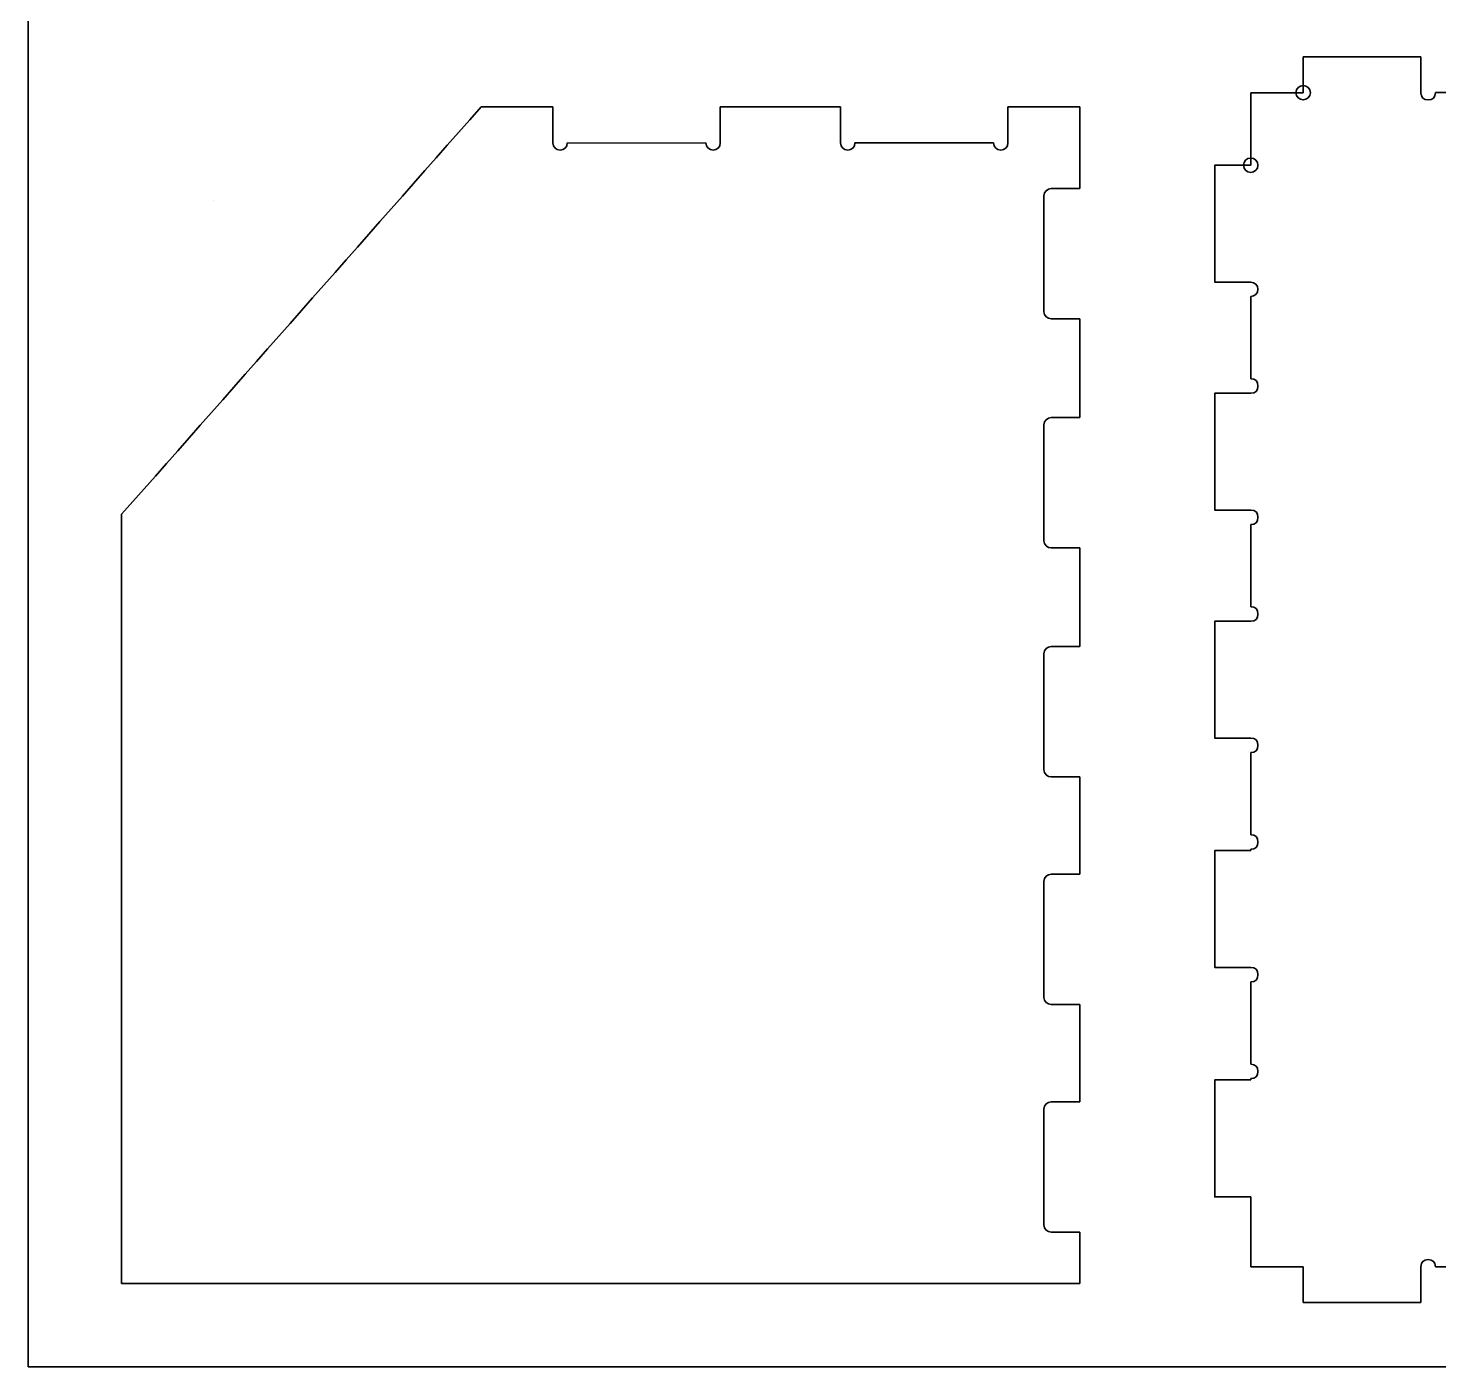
# Model space of a CAD drawing. Header units: inches. Extents: x 0 to 960, y 91 to 552.
# Drawn here: x -0.4 to 225.9, y 90.9 to 305.6 of the extents above; entities that cross this region are included whole.
import ezdxf

# ---------------------------------------------------------------- set-up
doc = ezdxf.new("R2010")
doc.units = ezdxf.units.IN
doc.header["$MEASUREMENT"] = 0
doc.layers.add('Default', color=7, linetype='Continuous')
doc.layers.add('Make2D$visible$lines', color=7, linetype='Continuous')

# ---------------------------------------------------------------- blocks, each defined once
blk = doc.blocks.new('block 48')
at = {"layer": 'Make2D$visible$lines', "color": 7, "lineweight": 35, "true_color": 0xffffff}
blk.add_open_spline([(83.79, 287.22), (83.79, 286.59), (84.3, 286.07), (84.94, 286.07), (85.58, 286.07), (86.09, 286.58), (86.09, 287.22)], degree=3, knots=[0, 0, 0, 0, 1, 1, 1, 2, 2, 2, 2], dxfattribs=at)
blk = doc.blocks.new('block 49')
at = {"layer": 'Make2D$visible$lines', "color": 7, "lineweight": 35, "true_color": 0xffffff}
blk.add_open_spline([(83.79, 287.22), (83.79, 289.14), (83.79, 291.07), (83.79, 292.99)], degree=3, dxfattribs=at)
blk = doc.blocks.new('block 50')
at = {"layer": 'Make2D$visible$lines', "color": 7, "lineweight": 35, "true_color": 0xffffff}
blk.add_open_spline([(83.79, 292.99), (79.94, 292.99), (76.1, 292.99), (72.25, 292.99)], degree=3, dxfattribs=at)
blk = doc.blocks.new('block 51')
at = {"layer": 'Make2D$visible$lines', "color": 7, "lineweight": 35, "true_color": 0xffffff}
blk.add_open_spline([(72.25, 292.99), (53.03, 271.21), (33.82, 249.43), (14.6, 227.65)], degree=3, dxfattribs=at)
blk = doc.blocks.new('block 52')
at = {"layer": 'Make2D$visible$lines', "color": 7, "lineweight": 35, "true_color": 0xffffff}
blk.add_open_spline([(14.6, 227.65), (14.6, 186.53), (14.6, 145.41), (14.6, 104.29)], degree=3, dxfattribs=at)
blk = doc.blocks.new('block 53')
at = {"layer": 'Make2D$visible$lines', "color": 7, "lineweight": 35, "true_color": 0xffffff}
blk.add_open_spline([(14.6, 104.29), (65.85, 104.29), (117.09, 104.29), (168.33, 104.29)], degree=3, dxfattribs=at)
blk = doc.blocks.new('block 54')
at = {"layer": 'Make2D$visible$lines', "color": 7, "lineweight": 35, "true_color": 0xffffff}
blk.add_open_spline([(168.33, 104.29), (168.33, 107.03), (168.33, 109.77), (168.33, 112.51)], degree=3, dxfattribs=at)
blk = doc.blocks.new('block 55')
at = {"layer": 'Make2D$visible$lines', "color": 7, "lineweight": 35, "true_color": 0xffffff}
blk.add_lwpolyline([(168.33, 112.51), (163.72, 112.51)], dxfattribs=at)
blk = doc.blocks.new('block 56')
at = {"layer": 'Make2D$visible$lines', "color": 7, "lineweight": 35, "true_color": 0xffffff}
blk.add_open_spline([(162.56, 113.66), (162.56, 113.03), (163.08, 112.51), (163.72, 112.51)], degree=3, dxfattribs=at)
blk = doc.blocks.new('block 57')
at = {"layer": 'Make2D$visible$lines', "color": 7, "lineweight": 35, "true_color": 0xffffff}
blk.add_lwpolyline([(162.56, 113.66), (162.56, 132.26)], dxfattribs=at)
blk = doc.blocks.new('block 58')
at = {"layer": 'Make2D$visible$lines', "color": 7, "lineweight": 35, "true_color": 0xffffff}
blk.add_open_spline([(163.72, 133.41), (163.08, 133.41), (162.56, 132.9), (162.56, 132.26)], degree=3, dxfattribs=at)
blk = doc.blocks.new('block 59')
at = {"layer": 'Make2D$visible$lines', "color": 7, "lineweight": 35, "true_color": 0xffffff}
blk.add_lwpolyline([(163.72, 133.41), (168.33, 133.41)], dxfattribs=at)
blk = doc.blocks.new('block 60')
at = {"layer": 'Make2D$visible$lines', "color": 7, "lineweight": 35, "true_color": 0xffffff}
blk.add_open_spline([(168.33, 133.41), (168.33, 138.62), (168.33, 143.82), (168.33, 149.02)], degree=3, dxfattribs=at)
blk = doc.blocks.new('block 61')
at = {"layer": 'Make2D$visible$lines', "color": 7, "lineweight": 35, "true_color": 0xffffff}
blk.add_lwpolyline([(168.33, 149.02), (163.72, 149.02)], dxfattribs=at)
blk = doc.blocks.new('block 62')
at = {"layer": 'Make2D$visible$lines', "color": 7, "lineweight": 35, "true_color": 0xffffff}
blk.add_open_spline([(162.56, 150.17), (162.56, 149.54), (163.08, 149.02), (163.72, 149.02)], degree=3, dxfattribs=at)
blk = doc.blocks.new('block 63')
at = {"layer": 'Make2D$visible$lines', "color": 7, "lineweight": 35, "true_color": 0xffffff}
blk.add_lwpolyline([(162.56, 150.17), (162.56, 168.77)], dxfattribs=at)
blk = doc.blocks.new('block 64')
at = {"layer": 'Make2D$visible$lines', "color": 7, "lineweight": 35, "true_color": 0xffffff}
blk.add_open_spline([(163.72, 169.93), (163.08, 169.93), (162.56, 169.41), (162.56, 168.77)], degree=3, dxfattribs=at)
blk = doc.blocks.new('block 65')
at = {"layer": 'Make2D$visible$lines', "color": 7, "lineweight": 35, "true_color": 0xffffff}
blk.add_lwpolyline([(163.72, 169.93), (168.33, 169.93)], dxfattribs=at)
blk = doc.blocks.new('block 66')
at = {"layer": 'Make2D$visible$lines', "color": 7, "lineweight": 35, "true_color": 0xffffff}
blk.add_open_spline([(168.33, 169.93), (168.33, 175.13), (168.33, 180.33), (168.33, 185.53)], degree=3, dxfattribs=at)
blk = doc.blocks.new('block 67')
at = {"layer": 'Make2D$visible$lines', "color": 7, "lineweight": 35, "true_color": 0xffffff}
blk.add_lwpolyline([(168.33, 185.53), (163.72, 185.53)], dxfattribs=at)
blk = doc.blocks.new('block 68')
at = {"layer": 'Make2D$visible$lines', "color": 7, "lineweight": 35, "true_color": 0xffffff}
blk.add_open_spline([(162.56, 186.69), (162.56, 186.05), (163.08, 185.53), (163.72, 185.53)], degree=3, dxfattribs=at)
blk = doc.blocks.new('block 69')
at = {"layer": 'Make2D$visible$lines', "color": 7, "lineweight": 35, "true_color": 0xffffff}
blk.add_lwpolyline([(162.56, 186.69), (162.56, 205.29)], dxfattribs=at)
blk = doc.blocks.new('block 70')
at = {"layer": 'Make2D$visible$lines', "color": 7, "lineweight": 35, "true_color": 0xffffff}
blk.add_open_spline([(163.72, 206.44), (163.08, 206.44), (162.56, 205.92), (162.56, 205.29)], degree=3, dxfattribs=at)
blk = doc.blocks.new('block 71')
at = {"layer": 'Make2D$visible$lines', "color": 7, "lineweight": 35, "true_color": 0xffffff}
blk.add_lwpolyline([(163.72, 206.44), (168.33, 206.44)], dxfattribs=at)
blk = doc.blocks.new('block 72')
at = {"layer": 'Make2D$visible$lines', "color": 7, "lineweight": 35, "true_color": 0xffffff}
blk.add_open_spline([(168.33, 206.44), (168.33, 211.71), (168.33, 216.99), (168.33, 222.26)], degree=3, dxfattribs=at)
blk = doc.blocks.new('block 73')
at = {"layer": 'Make2D$visible$lines', "color": 7, "lineweight": 35, "true_color": 0xffffff}
blk.add_lwpolyline([(168.33, 222.26), (163.72, 222.26)], dxfattribs=at)
blk = doc.blocks.new('block 74')
at = {"layer": 'Make2D$visible$lines', "color": 7, "lineweight": 35, "true_color": 0xffffff}
blk.add_open_spline([(162.56, 223.42), (162.56, 222.78), (163.08, 222.26), (163.72, 222.26)], degree=3, dxfattribs=at)
blk = doc.blocks.new('block 75')
at = {"layer": 'Make2D$visible$lines', "color": 7, "lineweight": 35, "true_color": 0xffffff}
blk.add_lwpolyline([(162.56, 223.42), (162.56, 242.02)], dxfattribs=at)
blk = doc.blocks.new('block 76')
at = {"layer": 'Make2D$visible$lines', "color": 7, "lineweight": 35, "true_color": 0xffffff}
blk.add_open_spline([(163.72, 243.17), (163.08, 243.17), (162.56, 242.65), (162.56, 242.02)], degree=3, dxfattribs=at)
blk = doc.blocks.new('block 77')
at = {"layer": 'Make2D$visible$lines', "color": 7, "lineweight": 35, "true_color": 0xffffff}
blk.add_lwpolyline([(163.72, 243.17), (168.33, 243.17)], dxfattribs=at)
blk = doc.blocks.new('block 78')
at = {"layer": 'Make2D$visible$lines', "color": 7, "lineweight": 35, "true_color": 0xffffff}
blk.add_open_spline([(168.33, 243.17), (168.33, 248.44), (168.33, 253.72), (168.33, 259)], degree=3, dxfattribs=at)
blk = doc.blocks.new('block 79')
at = {"layer": 'Make2D$visible$lines', "color": 7, "lineweight": 35, "true_color": 0xffffff}
blk.add_lwpolyline([(168.33, 259), (163.72, 259)], dxfattribs=at)
blk = doc.blocks.new('block 80')
at = {"layer": 'Make2D$visible$lines', "color": 7, "lineweight": 35, "true_color": 0xffffff}
blk.add_open_spline([(162.56, 260.15), (162.56, 259.51), (163.08, 259), (163.72, 259)], degree=3, dxfattribs=at)
blk = doc.blocks.new('block 81')
at = {"layer": 'Make2D$visible$lines', "color": 7, "lineweight": 35, "true_color": 0xffffff}
blk.add_lwpolyline([(162.56, 260.15), (162.56, 278.75)], dxfattribs=at)
blk = doc.blocks.new('block 82')
at = {"layer": 'Make2D$visible$lines', "color": 7, "lineweight": 35, "true_color": 0xffffff}
blk.add_open_spline([(163.72, 279.9), (163.08, 279.9), (162.56, 279.38), (162.56, 278.75)], degree=3, dxfattribs=at)
blk = doc.blocks.new('block 83')
at = {"layer": 'Make2D$visible$lines', "color": 7, "lineweight": 35, "true_color": 0xffffff}
blk.add_lwpolyline([(163.72, 279.9), (168.33, 279.9)], dxfattribs=at)
blk = doc.blocks.new('block 84')
at = {"layer": 'Make2D$visible$lines', "color": 7, "lineweight": 35, "true_color": 0xffffff}
blk.add_open_spline([(168.33, 279.9), (168.33, 284.26), (168.33, 288.62), (168.33, 292.99)], degree=3, dxfattribs=at)
blk = doc.blocks.new('block 85')
at = {"layer": 'Make2D$visible$lines', "color": 7, "lineweight": 35, "true_color": 0xffffff}
blk.add_open_spline([(168.33, 292.99), (164.48, 292.99), (160.64, 292.99), (156.79, 292.99)], degree=3, dxfattribs=at)
blk = doc.blocks.new('block 86')
at = {"layer": 'Make2D$visible$lines', "color": 7, "lineweight": 35, "true_color": 0xffffff}
blk.add_open_spline([(156.79, 292.99), (156.79, 291.07), (156.79, 289.14), (156.79, 287.22)], degree=3, dxfattribs=at)
blk = doc.blocks.new('block 87')
at = {"layer": 'Make2D$visible$lines', "color": 7, "lineweight": 35, "true_color": 0xffffff}
blk.add_open_spline([(154.48, 287.22), (154.48, 286.59), (155, 286.07), (155.64, 286.07), (156.27, 286.07), (156.79, 286.58), (156.79, 287.22)], degree=3, knots=[0, 0, 0, 0, 1, 1, 1, 2, 2, 2, 2], dxfattribs=at)
blk = doc.blocks.new('block 88')
at = {"layer": 'Make2D$visible$lines', "color": 7, "lineweight": 35, "true_color": 0xffffff}
blk.add_lwpolyline([(154.48, 287.22), (132.24, 287.22)], dxfattribs=at)
blk = doc.blocks.new('block 89')
at = {"layer": 'Make2D$visible$lines', "color": 7, "lineweight": 35, "true_color": 0xffffff}
blk.add_open_spline([(129.94, 287.22), (129.94, 286.59), (130.45, 286.07), (131.09, 286.07), (131.73, 286.07), (132.24, 286.58), (132.24, 287.22)], degree=3, knots=[0, 0, 0, 0, 1, 1, 1, 2, 2, 2, 2], dxfattribs=at)
blk = doc.blocks.new('block 90')
at = {"layer": 'Make2D$visible$lines', "color": 7, "lineweight": 35, "true_color": 0xffffff}
blk.add_open_spline([(129.94, 287.22), (129.94, 289.14), (129.94, 291.07), (129.94, 292.99)], degree=3, dxfattribs=at)
blk = doc.blocks.new('block 91')
at = {"layer": 'Make2D$visible$lines', "color": 7, "lineweight": 35, "true_color": 0xffffff}
blk.add_open_spline([(129.94, 292.99), (123.51, 292.99), (117.07, 292.99), (110.64, 292.99)], degree=3, dxfattribs=at)
blk = doc.blocks.new('block 92')
at = {"layer": 'Make2D$visible$lines', "color": 7, "lineweight": 35, "true_color": 0xffffff}
blk.add_open_spline([(110.64, 292.99), (110.64, 291.07), (110.64, 289.14), (110.64, 287.22)], degree=3, dxfattribs=at)
blk = doc.blocks.new('block 93')
at = {"layer": 'Make2D$visible$lines', "color": 7, "lineweight": 35, "true_color": 0xffffff}
blk.add_open_spline([(108.34, 287.22), (108.34, 286.59), (108.85, 286.07), (109.49, 286.07), (110.13, 286.07), (110.64, 286.58), (110.64, 287.22)], degree=3, knots=[0, 0, 0, 0, 1, 1, 1, 2, 2, 2, 2], dxfattribs=at)
blk = doc.blocks.new('block 94')
at = {"layer": 'Make2D$visible$lines', "color": 7, "lineweight": 35, "true_color": 0xffffff}
blk.add_lwpolyline([(108.34, 287.22), (86.09, 287.16)], dxfattribs=at)
blk = doc.blocks.new('block 96')
at = {"layer": 'Make2D$visible$lines', "color": 7, "lineweight": 35, "true_color": 0xffffff}
blk.add_open_spline([(-0.39, 552.09), (-0.39, 398.36), (-0.39, 244.64), (-0.39, 90.91)], degree=3, dxfattribs=at)
blk = doc.blocks.new('block 97')
at = {"layer": 'Make2D$visible$lines', "color": 7, "lineweight": 35, "true_color": 0xffffff}
blk.add_open_spline([(-0.39, 90.91), (319.87, 90.91), (640.13, 90.91), (960.39, 90.91)], degree=3, dxfattribs=at)
blk = doc.blocks.new('block 163')
at = {"layer": 'Make2D$visible$lines', "color": 7, "lineweight": 35, "true_color": 0xffffff}
blk.add_open_spline([(195.74, 283.65), (195.74, 283.65), (195.74, 283.65), (195.75, 283.65)], degree=3, dxfattribs=at)
blk = doc.blocks.new('block 164')
at = {"layer": 'Default', "color": 7, "lineweight": 35, "true_color": 0xffffff}
blk.add_lwpolyline([(195.75, 137.14), (195.75, 136.92)], dxfattribs=at)
blk = doc.blocks.new('block 165')
at = {"layer": 'Default', "color": 7, "lineweight": 35, "true_color": 0xffffff}
blk.add_open_spline([(195.75, 136.92), (195.74, 136.92), (195.74, 136.92), (195.74, 136.92)], degree=3, dxfattribs=at)
blk = doc.blocks.new('block 166')
at = {"layer": 'Default', "color": 7, "lineweight": 35, "true_color": 0xffffff}
blk.add_open_spline([(195.74, 136.92), (193.82, 136.92), (191.89, 136.92), (189.97, 136.92), (189.97, 130.67), (189.97, 124.42), (189.97, 118.17), (191.51, 118.17), (193.05, 118.17), (194.58, 118.17)], degree=3, knots=[0, 0, 0, 0, 1, 1, 1, 2, 2, 2, 3, 3, 3, 3], dxfattribs=at)
blk = doc.blocks.new('block 167')
at = {"layer": 'Default', "color": 7, "lineweight": 35, "true_color": 0xffffff}
blk.add_lwpolyline([(194.58, 118.17), (195.74, 118.17), (195.74, 106.97)], dxfattribs=at)
blk = doc.blocks.new('block 168')
at = {"layer": 'Default', "color": 7, "lineweight": 35, "true_color": 0xffffff}
blk.add_lwpolyline([(195.74, 106.97), (204.14, 106.97)], dxfattribs=at)
blk = doc.blocks.new('block 169')
at = {"layer": 'Default', "color": 7, "lineweight": 35, "true_color": 0xffffff}
blk.add_lwpolyline([(204.14, 106.97), (204.14, 101.2)], dxfattribs=at)
blk = doc.blocks.new('block 170')
at = {"layer": 'Default', "color": 7, "lineweight": 35, "true_color": 0xffffff}
blk.add_open_spline([(204.14, 101.2), (210.39, 101.2), (216.64, 101.2), (222.89, 101.2)], degree=3, dxfattribs=at)
blk = doc.blocks.new('block 171')
at = {"layer": 'Default', "color": 7, "lineweight": 35, "true_color": 0xffffff}
blk.add_lwpolyline([(222.89, 101.2), (223.05, 101.2)], dxfattribs=at)
blk = doc.blocks.new('block 172')
at = {"layer": 'Default', "color": 7, "lineweight": 35, "true_color": 0xffffff}
blk.add_open_spline([(223.05, 101.2), (223.05, 103.12), (223.05, 105.04), (223.05, 106.96), (223.05, 107.73), (223.43, 108.11), (224.2, 108.11), (224.97, 108.11), (225.35, 107.73), (225.35, 106.96)], degree=3, knots=[0, 0, 0, 0, 1, 1, 1, 2, 2, 2, 3, 3, 3, 3], dxfattribs=at)
blk = doc.blocks.new('block 173')
at = {"layer": 'Default', "color": 7, "lineweight": 35, "true_color": 0xffffff}
blk.add_open_spline([(225.35, 106.96), (229.75, 106.96), (234.16, 106.96), (238.56, 106.96), (238.56, 107.73), (238.95, 108.11), (239.71, 108.11), (240.48, 108.11), (240.86, 107.73), (240.87, 106.97)], degree=3, knots=[0, 0, 0, 0, 1, 1, 1, 2, 2, 2, 3, 3, 3, 3], dxfattribs=at)
blk = doc.blocks.new('block 215')
at = {"layer": 'Default', "color": 7, "lineweight": 35, "true_color": 0xffffff}
blk.add_open_spline([(238.56, 295.29), (234.16, 295.29), (229.75, 295.29), (225.35, 295.29)], degree=3, dxfattribs=at)
blk = doc.blocks.new('block 216')
at = {"layer": 'Default', "color": 7, "lineweight": 35, "true_color": 0xffffff}
blk.add_open_spline([(225.35, 295.29), (225.35, 294.53), (224.97, 294.14), (224.2, 294.14), (223.44, 294.14), (223.05, 294.52), (223.05, 295.28)], degree=3, knots=[0, 0, 0, 0, 1, 1, 1, 2, 2, 2, 2], dxfattribs=at)
blk = doc.blocks.new('block 217')
at = {"layer": 'Default', "color": 7, "lineweight": 35, "true_color": 0xffffff}
blk.add_open_spline([(223.05, 295.28), (223.05, 295.29), (223.05, 295.29), (223.05, 295.29)], degree=3, dxfattribs=at)
blk = doc.blocks.new('block 218')
at = {"layer": 'Default', "color": 7, "lineweight": 35, "true_color": 0xffffff}
blk.add_open_spline([(223.05, 295.29), (223.05, 297.22), (223.05, 299.14), (223.05, 301.06)], degree=3, dxfattribs=at)
blk = doc.blocks.new('block 219')
at = {"layer": 'Default', "color": 7, "lineweight": 35, "true_color": 0xffffff}
blk.add_open_spline([(223.05, 301.06), (216.75, 301.06), (210.45, 301.06), (204.15, 301.06)], degree=3, dxfattribs=at)
blk = doc.blocks.new('block 220')
at = {"layer": 'Default', "color": 7, "lineweight": 35, "true_color": 0xffffff}
blk.add_lwpolyline([(204.15, 301.06), (204.15, 295.28)], dxfattribs=at)
blk = doc.blocks.new('block 221')
at = {"layer": 'Default', "color": 7, "lineweight": 35, "true_color": 0xffffff}
blk.add_lwpolyline([(204.15, 295.28), (195.74, 295.28)], dxfattribs=at)
blk = doc.blocks.new('block 222')
at = {"layer": 'Default', "color": 7, "lineweight": 35, "true_color": 0xffffff}
blk.add_lwpolyline([(195.74, 295.28), (195.75, 283.65)], dxfattribs=at)
blk = doc.blocks.new('block 223')
at = {"layer": 'Default', "color": 7, "lineweight": 35, "true_color": 0xffffff}
blk.add_lwpolyline([(195.75, 283.65), (189.97, 283.65), (189.97, 264.9), (195.74, 264.9)], dxfattribs=at)
blk = doc.blocks.new('block 224')
at = {"layer": 'Default', "color": 7, "lineweight": 35, "true_color": 0xffffff}
blk.add_open_spline([(195.74, 262.59), (196.37, 262.59), (196.89, 263.11), (196.89, 263.74), (196.89, 264.38), (196.37, 264.9), (195.74, 264.9)], degree=3, knots=[0, 0, 0, 0, 1, 1, 1, 2, 2, 2, 2], dxfattribs=at)
blk = doc.blocks.new('block 225')
at = {"layer": 'Default', "color": 7, "lineweight": 35, "true_color": 0xffffff}
blk.add_open_spline([(195.74, 262.59), (195.74, 258.19), (195.74, 253.78), (195.74, 249.38)], degree=3, dxfattribs=at)
blk = doc.blocks.new('block 226')
at = {"layer": 'Default', "color": 7, "lineweight": 35, "true_color": 0xffffff}
blk.add_open_spline([(195.74, 249.38), (196.51, 249.38), (196.89, 249), (196.89, 248.23), (196.89, 247.46), (196.51, 247.07), (195.74, 247.07)], degree=3, knots=[0, 0, 0, 0, 1, 1, 1, 2, 2, 2, 2], dxfattribs=at)
blk = doc.blocks.new('block 227')
at = {"layer": 'Default', "color": 7, "lineweight": 35, "true_color": 0xffffff}
blk.add_open_spline([(195.74, 247.07), (193.82, 247.07), (191.89, 247.07), (189.97, 247.07), (189.97, 240.82), (189.97, 234.57), (189.97, 228.32), (191.89, 228.32), (193.82, 228.32), (195.74, 228.32)], degree=3, knots=[0, 0, 0, 0, 1, 1, 1, 2, 2, 2, 3, 3, 3, 3], dxfattribs=at)
blk = doc.blocks.new('block 228')
at = {"layer": 'Default', "color": 7, "lineweight": 35, "true_color": 0xffffff}
blk.add_open_spline([(195.74, 228.32), (196.51, 228.32), (196.89, 227.94), (196.89, 227.17), (196.89, 226.4), (196.51, 226.02), (195.74, 226.02)], degree=3, knots=[0, 0, 0, 0, 1, 1, 1, 2, 2, 2, 2], dxfattribs=at)
blk = doc.blocks.new('block 229')
at = {"layer": 'Default', "color": 7, "lineweight": 35, "true_color": 0xffffff}
blk.add_open_spline([(195.74, 226.02), (195.74, 221.62), (195.74, 217.21), (195.74, 212.81)], degree=3, dxfattribs=at)
blk = doc.blocks.new('block 230')
at = {"layer": 'Default', "color": 7, "lineweight": 35, "true_color": 0xffffff}
blk.add_open_spline([(195.74, 212.81), (196.51, 212.81), (196.89, 212.42), (196.89, 211.66), (196.89, 210.89), (196.51, 210.5), (195.74, 210.5)], degree=3, knots=[0, 0, 0, 0, 1, 1, 1, 2, 2, 2, 2], dxfattribs=at)
blk = doc.blocks.new('block 231')
at = {"layer": 'Default', "color": 7, "lineweight": 35, "true_color": 0xffffff}
blk.add_open_spline([(195.74, 210.5), (193.82, 210.5), (191.89, 210.5), (189.97, 210.5), (189.97, 204.25), (189.97, 198), (189.97, 191.75), (191.89, 191.75), (193.82, 191.75), (195.74, 191.75), (196.51, 191.75), (196.89, 191.37), (196.89, 190.6), (196.89, 189.83), (196.51, 189.45), (195.74, 189.45)], degree=3, knots=[0, 0, 0, 0, 1, 1, 1, 2, 2, 2, 3, 3, 3, 4, 4, 4, 5, 5, 5, 5], dxfattribs=at)
blk = doc.blocks.new('block 232')
at = {"layer": 'Default', "color": 7, "lineweight": 35, "true_color": 0xffffff}
blk.add_open_spline([(195.74, 189.45), (195.74, 185.04), (195.74, 180.64), (195.74, 176.24)], degree=3, dxfattribs=at)
blk = doc.blocks.new('block 233')
at = {"layer": 'Default', "color": 7, "lineweight": 35, "true_color": 0xffffff}
blk.add_open_spline([(195.74, 176.24), (196.51, 176.24), (196.89, 175.85), (196.89, 175.08), (196.89, 174.31), (196.51, 173.93), (195.74, 173.93)], degree=3, knots=[0, 0, 0, 0, 1, 1, 1, 2, 2, 2, 2], dxfattribs=at)
blk = doc.blocks.new('block 234')
at = {"layer": 'Default', "color": 7, "lineweight": 35, "true_color": 0xffffff}
blk.add_lwpolyline([(195.74, 173.93), (195.75, 173.71)], dxfattribs=at)
blk = doc.blocks.new('block 235')
at = {"layer": 'Default', "color": 7, "lineweight": 35, "true_color": 0xffffff}
blk.add_open_spline([(195.75, 173.71), (195.74, 173.71), (195.74, 173.71), (195.74, 173.71)], degree=3, dxfattribs=at)
blk = doc.blocks.new('block 236')
at = {"layer": 'Default', "color": 7, "lineweight": 35, "true_color": 0xffffff}
blk.add_open_spline([(195.74, 173.71), (193.82, 173.71), (191.89, 173.71), (189.97, 173.71), (189.97, 167.46), (189.97, 161.21), (189.97, 154.96), (191.89, 154.96), (193.82, 154.96), (195.74, 154.96), (196.51, 154.96), (196.89, 154.58), (196.89, 153.81), (196.89, 153.04), (196.51, 152.66), (195.74, 152.66)], degree=3, knots=[0, 0, 0, 0, 1, 1, 1, 2, 2, 2, 3, 3, 3, 4, 4, 4, 5, 5, 5, 5], dxfattribs=at)
blk = doc.blocks.new('block 237')
at = {"layer": 'Default', "color": 7, "lineweight": 35, "true_color": 0xffffff}
blk.add_open_spline([(195.74, 152.66), (195.74, 148.25), (195.74, 143.85), (195.74, 139.44)], degree=3, dxfattribs=at)
blk = doc.blocks.new('block 238')
at = {"layer": 'Default', "color": 7, "lineweight": 35, "true_color": 0xffffff}
blk.add_open_spline([(195.74, 139.44), (196.51, 139.44), (196.89, 139.06), (196.89, 138.29), (196.89, 137.52), (196.51, 137.14), (195.74, 137.14)], degree=3, knots=[0, 0, 0, 0, 1, 1, 1, 2, 2, 2, 2], dxfattribs=at)
blk = doc.blocks.new('block 239')
at = {"layer": 'Default', "color": 7, "lineweight": 35, "true_color": 0xffffff}
blk.add_lwpolyline([(195.75, 137.14), (195.75, 137.14)], dxfattribs=at)
blk = doc.blocks.new('block 240')
at = {"layer": 'Default', "color": 7, "lineweight": 35, "true_color": 0xffffff}
blk.add_open_spline([(195.75, 137.14), (195.74, 137.14), (195.74, 137.14), (195.74, 137.14)], degree=3, dxfattribs=at)
blk = doc.blocks.new('block 241')
at = {"layer": 'Default', "color": 7, "lineweight": 35, "true_color": 0xffffff}
blk.add_lwpolyline([(195.74, 137.14), (195.74, 137.14)], dxfattribs=at)
blk = doc.blocks.new('block 242')
at = {"layer": 'Default', "color": 7, "lineweight": 35, "true_color": 0xffffff}
blk.add_open_spline([(195.74, 137.14), (195.74, 137.14), (195.74, 137.14), (195.75, 137.14)], degree=3, dxfattribs=at)
blk = doc.blocks.new('block 243')
at = {"layer": 'Default', "color": 7, "lineweight": 35, "true_color": 0xffffff}
blk.add_lwpolyline([(195.74, 283.65), (195.74, 283.65)], dxfattribs=at)
blk = doc.blocks.new('block 244')
at = {"layer": 'Default', "color": 7, "lineweight": 35, "true_color": 0xffffff}
blk.add_open_spline([(195.74, 283.65), (195.74, 283.65), (195.74, 283.65), (195.75, 283.65)], degree=3, dxfattribs=at)
blk = doc.blocks.new('block 245')
at = {"layer": 'Default', "color": 7, "lineweight": 35, "true_color": 0xffffff}
blk.add_lwpolyline([(195.75, 283.65), (195.75, 283.65)], dxfattribs=at)
blk = doc.blocks.new('block 246')
at = {"layer": 'Default', "color": 7, "lineweight": 35, "true_color": 0xffffff}
blk.add_open_spline([(195.75, 283.65), (195.74, 283.65), (195.74, 283.65), (195.74, 283.65)], degree=3, dxfattribs=at)
blk = doc.blocks.new('block 248')
at = {"layer": 'Default', "color": 7, "lineweight": 35, "true_color": 0xffffff}
blk.add_open_spline([(205.3, 295.28), (205.3, 295.92), (204.78, 296.44), (204.15, 296.44), (203.51, 296.44), (202.99, 295.92), (202.99, 295.28), (202.99, 294.65), (203.51, 294.13), (204.15, 294.13), (204.78, 294.13), (205.3, 294.65), (205.3, 295.28), (205.3, 295.28), (205.3, 295.28), (205.3, 295.28)], degree=3, knots=[0, 0, 0, 0, 1, 1, 1, 2, 2, 2, 3, 3, 3, 4, 4, 4, 5, 5, 5, 5], dxfattribs=at)
blk = doc.blocks.new('block 249')
at = {"layer": 'Default', "color": 7, "lineweight": 35, "true_color": 0xffffff}
blk.add_open_spline([(196.89, 283.65), (196.89, 284.28), (196.37, 284.8), (195.74, 284.8), (195.1, 284.8), (194.58, 284.28), (194.58, 283.65), (194.58, 283.01), (195.1, 282.49), (195.74, 282.49), (196.37, 282.49), (196.89, 283.01), (196.89, 283.65), (196.89, 283.65), (196.89, 283.65), (196.89, 283.65)], degree=3, knots=[0, 0, 0, 0, 1, 1, 1, 2, 2, 2, 3, 3, 3, 4, 4, 4, 5, 5, 5, 5], dxfattribs=at)
blk = doc.blocks.new('block 252')
at = {"layer": 'Default', "color": 7, "lineweight": 35, "true_color": 0xffffff}
blk.add_lwpolyline([(29.32, 278), (29.32, 278)], dxfattribs=at)

msp = doc.modelspace()

# ---------------------------------------------------------------- block references
at = {"layer": 'Default'}
for name in ['block 219', 'block 220', 'block 218', 'block 221', 'block 222', 'block 248', 'block 216', 'block 217', 'block 215', 'block 223', 'block 249', 'block 243', 'block 244', 'block 246', 'block 245', 'block 252', 'block 224', 'block 225', 'block 226', 'block 227', 'block 228', 'block 229', 'block 230', 'block 231', 'block 232', 'block 233', 'block 236', 'block 234', 'block 235', 'block 237', 'block 238', 'block 166', 'block 240', 'block 241', 'block 242', 'block 165', 'block 164', 'block 239', 'block 167', 'block 168', 'block 169', 'block 172', 'block 173', 'block 170', 'block 171']:
    msp.add_blockref(name, (0, 0), dxfattribs=at)
at = {"layer": 'Make2D$visible$lines'}
for name in ['block 96', 'block 51', 'block 50', 'block 49', 'block 91', 'block 92', 'block 90', 'block 85', 'block 86', 'block 84', 'block 48', 'block 94', 'block 93', 'block 89', 'block 88', 'block 87', 'block 163', 'block 82', 'block 81', 'block 83', 'block 80', 'block 79', 'block 78', 'block 76', 'block 77', 'block 75', 'block 52', 'block 74', 'block 73', 'block 72', 'block 70', 'block 71', 'block 69', 'block 68', 'block 67', 'block 66', 'block 64', 'block 65', 'block 63', 'block 62', 'block 61', 'block 60', 'block 58', 'block 57', 'block 59', 'block 56', 'block 55', 'block 54', 'block 53', 'block 97']:
    msp.add_blockref(name, (0, 0), dxfattribs=at)

doc.saveas('drawing.dxf')
